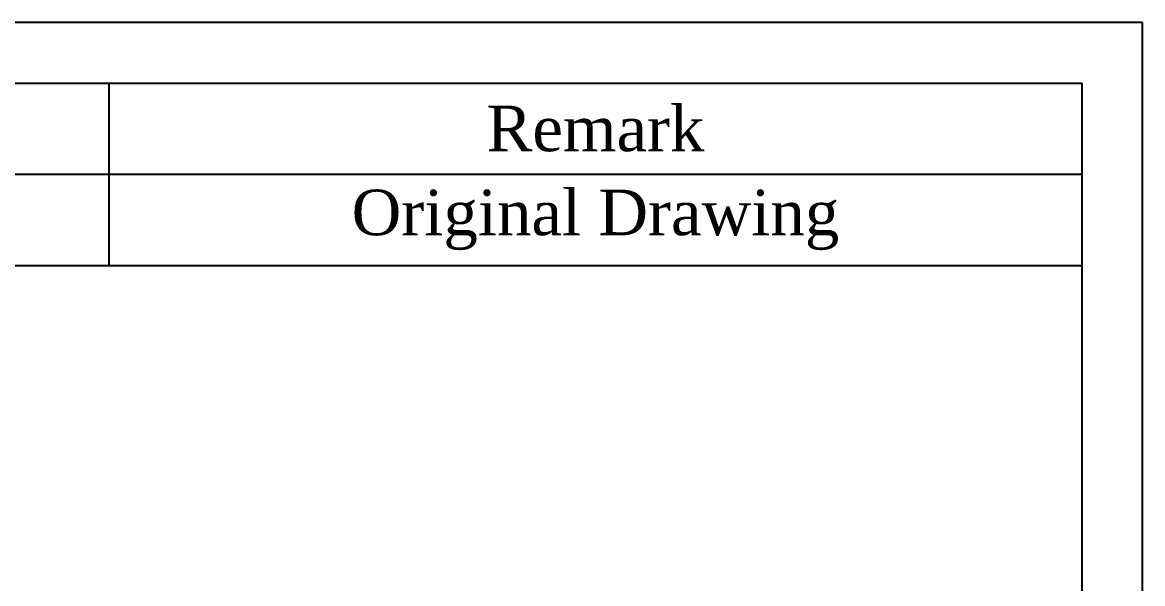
# Model space of a CAD drawing. Header units: millimetres. Extents: x -1 to 120, y 0 to 80.
# Drawn here: x 101.57 to 120, y 70.77 to 80 of the extents above; entities that cross this region are included whole.
import ezdxf

# ---------------------------------------------------------------- set-up
doc = ezdxf.new("R2010")
doc.units = ezdxf.units.MM
doc.header["$MEASUREMENT"] = 0
doc.layers.add('Frame', color=7, linetype='Continuous')
doc.styles.get("Standard").update_dxf_attribs({"font": 'TIMES.TTF'})

msp = doc.modelspace()

# ---------------------------------------------------------------- linework, layer by layer
at = {"layer": 'Frame'}
for p, q in [((103, 76), (103, 79)), ((91, 77.5), (119, 77.5)), ((91, 76), (119, 76))]:
    msp.add_line(p, q, dxfattribs=at)
for points in [[(120, 80), (0, 80), (0, 0), (120, 0)], [(119, 1), (1, 1), (1, 79), (119, 79)]]:
    msp.add_lwpolyline(points, close=True, dxfattribs=at)

# ---------------------------------------------------------------- texts
at = {"layer": 'Frame', "char_height": 0.75, "attachment_point": 5}
for s, insert in [('{\\fTimes New Roman|b0|i0|c0|p18;Remark}', (111, 78.25)), ('Original Drawing', (111, 76.75))]:
    msp.add_mtext(s, dxfattribs=dict(at, insert=insert))

doc.saveas('drawing.dxf')
